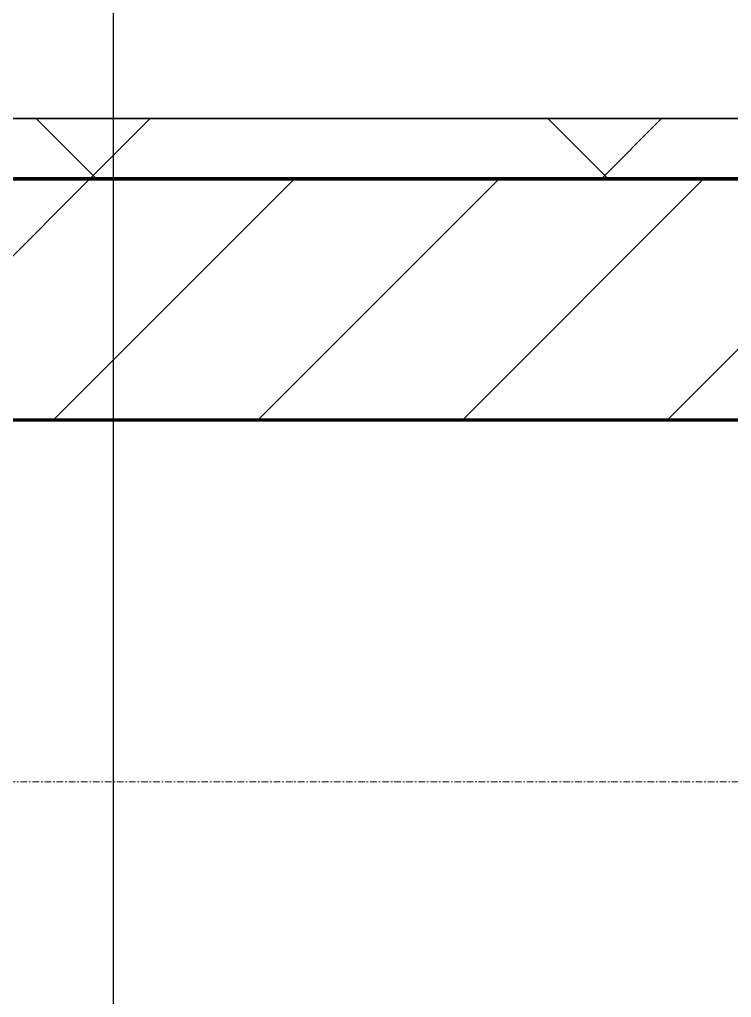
# Model space of a CAD drawing. Header units: millimetres. Extents: x -794334 to -714814, y -17806 to 22403.
# Drawn here: x -772646 to -772055, y -4500 to -3689 of the extents above; entities that cross this region are included whole.
import ezdxf
from ezdxf.xclip import XClip

# ---------------------------------------------------------------- set-up
doc = ezdxf.new("R2010")
doc.units = ezdxf.units.MM
doc.header["$XCLIPFRAME"] = 0
doc.linetypes.add('DPA_Grid _ Level 100', pattern=[10, 5.5, -1.6, 1.3, -1.6])
for name, color, linetype, lineweight in [('A-ANNO-NOTE', 3, 'Continuous', 25), ('A-GLAZ-CURT', 2, 'Continuous', 9), ('A-WALL', 5, 'Continuous', 35), ('A-WALL-FNSH', 2, 'Continuous', 35), ('A-WALL-PATT', 1, 'Continuous', 35), ('S-GRID', 251, 'Continuous', 9), ('WALL-E', 2, 'Continuous', 35)]:
    doc.layers.add(name, color=color, linetype=linetype, lineweight=lineweight)
doc.layers.add('A11_ALU.SOLID SHEET', color=2, linetype='Continuous')

# ---------------------------------------------------------------- blocks, each defined once
blk = doc.blocks.new('*U804')
at = {"layer": 'S-GRID', "linetype": 'DPA_Grid _ Level 100'}
blk.add_line((57942.91, -7900), (-14128.88, -7900), dxfattribs=at)
blk = doc.blocks.new('PPLS-PP19_Custom Tile Pattern - Custom Tile Pattern-V127-4252-01 ENLARGED CONCOURSE LEVEL - REFLECTED CEILING PLAN - SHEET 3')
at = {"layer": 'A-GLAZ-CURT'}
for p, q in [((-300, 0), (300, 0)), ((300, 0), (-300, 0)), ((230.06, 0), (300, 0)), ((-300, -50), (300, -50)), ((300, -50), (-300, -50))]:
    blk.add_line(p, q, dxfattribs=at)
for points, knots in [([(300, 0), (286.53, 0), (254.22, 0), (207.11, 0), (177.41, 0), (159.34, 0), (158.33, 0), (158.3, 0)], [-285.253232, -285.253232, -285.253232, -285.253232, -244.693688, -187.987675, -143.776725, -129.632772, -123.352749, -123.352749, -123.352749, -123.352749]), ([(247.1, 0), (246.76, 0), (245.04, 0), (238.34, 0), (226.56, 0), (221.1, 0), (200.27, 0), (182.99, 0), (174.27, 0), (169.67, 0), (168.99, 0)], [-9649.085549, -9649.085549, -9649.085549, -9649.085549, -9581.591397, -9406.094246, -9221.510254, -9016.44624, -8717.832359, -8253.978395, -8152.463617, -8069.855175, -8069.855175, -8069.855175, -8069.855175]), ([(171.51, 0), (176.48, 0), (193.23, 0), (201.73, 0), (208.81, 0), (213.9, 0), (241.96, 0), (266.73, 0), (281.71, 0), (291.71, 0), (296.52, 0), (297.86, 0), (298.09, 0)], [-7971.819559, -7971.819559, -7971.819559, -7971.819559, -7784.112253, -7606.717214, -7289.299508, -7042.621073, -6582.165592, -6068.460911, -5766.029927, -5566.724884, -5280.360606, -5199.253518, -5199.253518, -5199.253518, -5199.253518]), ([(300, 0), (288.22, 0), (262, 0), (230.43, 0), (219.94, 0), (219.02, 0)], [-12528.858583, -12528.858583, -12528.858583, -12528.858583, -11905.454923, -11162.864862, -10856.732305, -10856.732305, -10856.732305, -10856.732305]), ([(219.9, 0), (220.86, 0), (227.84, 0), (242.06, 0), (246.54, 0), (246.96, 0)], [-10670.940496, -10670.940496, -10670.940496, -10670.940496, -10511.382485, -9925.173265, -9834.877357, -9834.877357, -9834.877357, -9834.877357]), ([(284.76, 0), (284.76, 0), (285.09, 0), (287.47, 0), (293.59, 0), (297.76, 0), (300, 0)], [-4110.630118, -4110.630118, -4110.630118, -4110.630118, -4053.389046, -3959.664717, -3862.421465, -3746.95702, -3746.95702, -3746.95702, -3746.95702]), ([(297.38, 0), (295.84, 0), (291.62, 0), (285.38, 0), (284.87, 0)], [-4803.172655, -4803.172655, -4803.172655, -4803.172655, -4358.271401, -4143.037883, -4143.037883, -4143.037883, -4143.037883])]:
    blk.add_open_spline(points, degree=3, knots=knots, dxfattribs=at)
blk = doc.blocks.new('PPLS-PP19_Custom Tile Pattern - Custom Tile Pattern-V128-4252-01 ENLARGED CONCOURSE LEVEL - REFLECTED CEILING PLAN - SHEET 3')
at = {"layer": 'A-GLAZ-CURT'}
for p, q in [((-300, 0), (300, 0)), ((300, 0), (-300, 0)), ((-293.07, 0), (-284.41, 0)), ((-284.41, 0), (-293.07, 0)), ((-284.35, 0), (-275.75, 0)), ((-275.75, 0), (-284.35, 0)), ((-222.32, 0), (-216.49, 0)), ((-216.49, 0), (-222.32, 0)), ((-216.25, 0), (-205, 0)), ((-205, 0), (-216.25, 0)), ((195.99, 0), (213.31, 0)), ((213.31, 0), (195.99, 0)), ((-300, -50), (300, -50)), ((300, -50), (-300, -50))]:
    blk.add_line(p, q, dxfattribs=at)
at = {"layer": 'A-GLAZ-CURT', "flags": 128}
for points in [[(-300, 0), (-291.56, 0), (-284.35, 0)], [(-284.35, 0), (-291.73, 0), (-300, 0)], [(-216.47, 0), (-222.63, 0), (-229.72, 0), (-236.97, 0), (-244.39, 0), (-251.96, 0), (-259.67, 0), (-267.51, 0), (-275.48, 0), (-283.55, 0)], [(-283.3, 0), (-275.2, 0), (-267.26, 0), (-259.45, 0), (-251.77, 0), (-244.2, 0), (-236.74, 0), (-229.36, 0), (-222.06, 0), (-214.83, 0), (-207.71, 0), (-200.76, 0), (-194.02, 0), (-187.54, 0), (-181.38, 0), (-175.58, 0), (-170.25, 0), (-165.64, 0), (-162.01, 0), (-159.53, 0), (-157.46, 0), (-154.52, 0), (-149.42, 0)], [(-125.17, 0), (-128.55, 0), (-134.16, 0), (-140.03, 0), (-145.5, 0), (-150.63, 0), (-155.53, 0), (-160.27, 0), (-164.95, 0), (-169.65, 0), (-174.47, 0), (-179.49, 0), (-184.81, 0), (-190.44, 0), (-196.37, 0), (-202.58, 0), (-209.04, 0), (-215.73, 0)], [(-148.72, 0), (-141.84, 0), (-132.81, 0), (-126.08, 0)]]:
    blk.add_lwpolyline(points, dxfattribs=at)
at = {"layer": 'A-GLAZ-CURT'}
for points, knots in [([(-300, 0), (-284.65, 0), (-236.57, 0), (-174.61, 0), (-129.95, 0), (-110.8, 0), (-99.5, 0), (-91.46, 0)], [-5323.127839, -5323.127839, -5323.127839, -5323.127839, -4502.809032, -2700.551212, -1002.059161, -460.363443, 0, 0, 0, 0]), ([(-217.46, 0), (-223.86, 0), (-236, 0), (-255.22, 0), (-262.59, 0), (-264.9, 0), (-265.4, 0)], [-1195.397769, -1195.397769, -1195.397769, -1195.397769, -858.079193, -543.655514, -208.940337, 0, 0, 0, 0]), ([(-258.6, 0), (-257.91, 0), (-254.26, 0), (-241.25, 0), (-227.53, 0), (-218.86, 0), (-217.07, 0)], [-5722.54675, -5722.54675, -5722.54675, -5722.54675, -5657.471696, -5413.335975, -5017.494783, -4916.013316, -4916.013316, -4916.013316, -4916.013316]), ([(-149.6, 0), (-152.69, 0), (-162.6, 0), (-177.91, 0), (-199.46, 0), (-216.65, 0), (-231.26, 0), (-233.46, 0), (-234, 0)], [-2276.373206, -2276.373206, -2276.373206, -2276.373206, -2113.765672, -1763.376603, -1422.553702, -978.033455, -846.069444, -682.911962, -682.911962, -682.911962, -682.911962]), ([(-233.49, 0), (-233.44, 0), (-232.38, 0), (-230.74, 0), (-225.3, 0), (-223.63, 0)], [-455.274641, -455.274641, -455.274641, -455.274641, -440.605512, -119.536984, 0, 0, 0, 0]), ([(-223.63, 0), (-219.39, 0), (-206.17, 0), (-188.58, 0), (-169.02, 0), (-152.12, 0), (-136.84, 0), (-127.33, 0), (-124.19, 0), (-123.43, 0), (-123.28, 0)], [-5463.295695, -5463.295695, -5463.295695, -5463.295695, -5161.076232, -4739.070012, -4465.409639, -4149.119819, -3839.893365, -3647.167523, -3488.92562, -3439.852845, -3439.852845, -3439.852845, -3439.852845]), ([(-148.53, 0), (-149.18, 0), (-151.25, 0), (-158.72, 0), (-174.02, 0), (-185.59, 0), (-202.46, 0), (-212.91, 0), (-216.49, 0)], [-2632.327601, -2632.327601, -2632.327601, -2632.327601, -2477.344047, -2237.412286, -2029.680487, -1755.085331, -1400.429864, -1212.399245, -1212.399245, -1212.399245, -1212.399245]), ([(-216.48, 0), (-215.2, 0), (-210.92, 0), (-200.2, 0), (-185.8, 0), (-171.77, 0), (-158.7, 0), (-157.22, 0)], [-4904.939979, -4904.939979, -4904.939979, -4904.939979, -4832.723979, -4666.091899, -4349.945572, -4000.813434, -3840.635403, -3840.635403, -3840.635403, -3840.635403]), ([(-149.12, 0), (-168.56, 0), (-190.85, 0), (-215.54, 0), (-216.22, 0)], [-16733.021146, -16733.021146, -16733.021146, -16733.021146, -15131.813646, -15086.482777, -15086.482777, -15086.482777, -15086.482777]), ([(-118.78, 0), (-121.86, 0), (-126.28, 0), (-136.96, 0), (-147.46, 0), (-150.03, 0), (-150.57, 0)], [-5938.474035, -5938.474035, -5938.474035, -5938.474035, -5700.061948, -5508.838257, -5298.784692, -5196.16478, -5196.16478, -5196.16478, -5196.16478]), ([(-150.34, 0), (-150.07, 0), (-149.51, 0), (-148.9, 0), (-148.61, 0)], [-4948.728362, -4948.728362, -4948.728362, -4948.728362, -4883.323924, -4825.010153, -4825.010153, -4825.010153, -4825.010153]), ([(-26.75, 0), (-27.82, 0), (-36.18, 0), (-53.55, 0), (-78.2, 0), (-110.94, 0), (-130.36, 0), (-147.27, 0), (-148.82, 0)], [-8718.362214, -8718.362214, -8718.362214, -8718.362214, -8532.293389, -8073.216054, -7508.296369, -7004.680444, -6449.282163, -6287.126677, -6287.126677, -6287.126677, -6287.126677]), ([(-80.72, 0), (-81.41, 0), (-95.51, 0), (-118.1, 0), (-143.88, 0), (-148.6, 0)], [-19031.146852, -19031.146852, -19031.146852, -19031.146852, -18935.241197, -17136.203329, -16747.216231, -16747.216231, -16747.216231, -16747.216231]), ([(-148.6, 0), (-146.66, 0), (-141.77, 0), (-127.26, 0), (-107.3, 0), (-90.42, 0), (-75.26, 0), (-68.41, 0), (-65.12, 0), (-63.63, 0)], [-4824.638106, -4824.638106, -4824.638106, -4824.638106, -4440.880425, -4054.690705, -3793.097032, -3402.597032, -3144.956779, -3050.982048, -2969.237017, -2969.237017, -2969.237017, -2969.237017]), ([(-133.82, 0), (-135.51, 0), (-137.8, 0), (-145.95, 0), (-148.29, 0), (-148.57, 0)], [-2731.647847, -2731.647847, -2731.647847, -2731.647847, -2418.507304, -2308.929706, -2294.482025, -2294.482025, -2294.482025, -2294.482025]), ([(-137.88, 0), (-140.56, 0), (-145.87, 0), (-147.22, 0), (-148.24, 0)], [-3187.727384, -3187.727384, -3187.727384, -3187.727384, -2919.378265, -2656.439487, -2656.439487, -2656.439487, -2656.439487]), ([(-148.23, 0), (-146.94, 0), (-140.15, 0), (-137.28, 0), (-133.93, 0), (-128.78, 0), (-126.5, 0)], [-6162.058746, -6162.058746, -6162.058746, -6162.058746, -6017.569127, -5560.701257, -5364.112219, -5231.017328, -5231.017328, -5231.017328, -5231.017328]), ([(-148.14, 0), (-148.02, 0), (-145.93, 0), (-143.57, 0), (-138.62, 0)], [-3379.759155, -3379.759155, -3379.759155, -3379.759155, -3371.022232, -3227.460399, -3227.460399, -3227.460399, -3227.460399]), ([(-86.16, 0), (-91.37, 0), (-104.13, 0), (-122.65, 0), (-139.03, 0), (-146.11, 0), (-146.95, 0)], [-1681.3698, -1681.3698, -1681.3698, -1681.3698, -1374.161226, -945.742622, -741.901385, -489.130243, -489.130243, -489.130243, -489.130243]), ([(-146.69, 0), (-146.59, 0), (-145.49, 0), (-135.69, 0), (-128.29, 0), (-125.15, 0)], [-420.34245, -420.34245, -420.34245, -420.34245, -406.956646, -290.263673, 0, 0, 0, 0]), ([(-127.41, 0), (-131.63, 0), (-133.16, 0), (-134.09, 0), (-134.15, 0)], [-8540.990293, -8540.990293, -8540.990293, -8540.990293, -8266.114998, -8246.473386, -8246.473386, -8246.473386, -8246.473386]), ([(-134.15, 0), (-133.32, 0), (-130.31, 0), (-117.33, 0), (-95.07, 0), (-84.28, 0), (-80.71, 0)], [-7657.439573, -7657.439573, -7657.439573, -7657.439573, -7293.749979, -6839.55839, -6236.997189, -5902.29537, -5902.29537, -5902.29537, -5902.29537]), ([(-120.13, 0), (-120.14, 0), (-120.24, 0), (-121.3, 0), (-129.25, 0), (-133.82, 0)], [-2933.992132, -2933.992132, -2933.992132, -2933.992132, -2920.575025, -2840.280255, -2731.647847, -2731.647847, -2731.647847, -2731.647847]), ([(-113.43, 0), (-113.44, 0), (-113.96, 0), (-119.73, 0), (-125.43, 0), (-127.03, 0), (-127.41, 0)], [-328.499627, -328.499627, -328.499627, -328.499627, -282.672656, -98.539552, -24.539552, 0, 0, 0, 0]), ([(-126.5, 0), (-122.44, 0), (-108.71, 0), (-86.68, 0), (-63.44, 0), (-54.4, 0), (-48.53, 0), (-30.79, 0), (-18.03, 0), (8.61, 0), (15.02, 0), (22.91, 0), (31, 0), (39.04, 0), (48.29, 0), (52.83, 0), (53.95, 0)], [-5231.017328, -5231.017328, -5231.017328, -5231.017328, -4994.692869, -4542.524482, -4008.285538, -3689.699207, -3546.54457, -3315.260113, -2864.387349, -2439.246196, -2084.094819, -1956.422387, -1818.904206, -1645.594513, -1443.202566, -1370.028348, -1370.028348, -1370.028348, -1370.028348]), ([(-125.15, 0), (-124.93, 0), (-121.96, 0), (-113.01, 0), (-98.9, 0), (-89.21, 0), (-82.04, 0), (-80.73, 0)], [-3362.7396, -3362.7396, -3362.7396, -3362.7396, -3342.215224, -3074.362186, -2902.289527, -2605.247022, -2538.417862, -2538.417862, -2538.417862, -2538.417862]), ([(-122.08, 0), (-122.01, 0), (-121.69, 0), (-121.2, 0), (-120.88, 0)], [-3136.336417, -3136.336417, -3136.336417, -3136.336417, -3110.304437, -3035.164275, -3035.164275, -3035.164275, -3035.164275]), ([(-36.33, 0), (-36.43, 0), (-37.27, 0), (-45.02, 0), (-46.13, 0), (-60.59, 0), (-81.23, 0), (-99.51, 0), (-114.02, 0), (-117.28, 0), (-118.78, 0)], [-1855.773136, -1855.773136, -1855.773136, -1855.773136, -1810.870157, -1672.078046, -1405.135169, -1060.00838, -740.068933, -229.489605, -116.330425, 0, 0, 0, 0]), ([(-117.74, 0), (-117.19, 0), (-114.78, 0), (-113.43, 0), (-113.43, 0)], [-821.249067, -821.249067, -821.249067, -821.249067, -394.672656, -330.879064, -330.879064, -330.879064, -330.879064]), ([(-80.73, 0), (-81.72, 0), (-92.06, 0), (-107.61, 0), (-116.56, 0), (-117.56, 0)], [-2274.126721, -2274.126721, -2274.126721, -2274.126721, -2193.204658, -1433.981041, -985.49888, -985.49888, -985.49888, -985.49888]), ([(-115.82, 0), (-114.96, 0), (-110.41, 0), (-96.78, 0), (-71.33, 0), (-43.74, 0), (-21.28, 0), (-13.68, 0)], [-5724.064692, -5724.064692, -5724.064692, -5724.064692, -5430.283136, -5103.229623, -4799.173296, -4065.652676, -3653.658314, -3653.658314, -3653.658314, -3653.658314]), ([(-12.87, 0), (-17.8, 0), (-26.9, 0), (-40, 0), (-56.24, 0), (-75.59, 0), (-94, 0), (-112.01, 0), (-114.94, 0), (-115.63, 0)], [-2426.388819, -2426.388819, -2426.388819, -2426.388819, -2125.455881, -1792.521578, -1466.981642, -1208.454564, -789.402658, -501.969187, -243.577221, -243.577221, -243.577221, -243.577221]), ([(-91.46, 0), (-90.09, 0), (-86.6, 0), (-82.86, 0), (-80.72, 0)], [-19832.387487, -19832.387487, -19832.387487, -19832.387487, -19753.885894, -19643.709029, -19643.709029, -19643.709029, -19643.709029]), ([(-63.96, 0), (-64.13, 0), (-72.5, 0), (-80.63, 0), (-86.16, 0)], [-2171.769325, -2171.769325, -2171.769325, -2171.769325, -2007.031671, -1681.3698, -1681.3698, -1681.3698, -1681.3698]), ([(-80.8, 0), (-81.82, 0), (-82.86, 0), (-83.28, 0), (-83.28, 0)], [-1564.282257, -1564.282257, -1564.282257, -1564.282257, -1424.436217, -1393.971743, -1393.971743, -1393.971743, -1393.971743]), ([(-83.28, 0), (-83.28, 0), (-82.91, 0), (-76.14, 0), (-62.97, 0), (-48.14, 0), (-36.49, 0), (-33.57, 0), (-29.94, 0), (-28.57, 0)], [-1393.4169, -1393.4169, -1393.4169, -1393.4169, -1353.722004, -1274.333717, -1073.56893, -651.549973, -296.515819, -83.513472, 0, 0, 0, 0]), ([(-80.43, 0), (-78.54, 0), (-75.52, 0), (-72.73, 0), (-72.64, 0), (-72.64, 0)], [-19638.67709, -19638.67709, -19638.67709, -19638.67709, -19541.04734, -19478.625389, -19471.062469, -19471.062469, -19471.062469, -19471.062469]), ([(-80.33, 0), (-78.46, 0), (-70.84, 0), (-62.74, 0), (-60.36, 0), (-59.97, 0)], [-5890.338133, -5890.338133, -5890.338133, -5890.338133, -5713.340575, -5140.470607, -5006.787413, -5006.787413, -5006.787413, -5006.787413]), ([(-36.62, 0), (-36.62, 0), (-40.35, 0), (-44.32, 0), (-58.03, 0), (-73.11, 0), (-79.79, 0)], [-4069.478503, -4069.478503, -4069.478503, -4069.478503, -3858.647035, -3538.256648, -2842.901703, -2299.497386, -2299.497386, -2299.497386, -2299.497386]), ([(-29.03, 0), (-33.97, 0), (-43.74, 0), (-56.37, 0), (-71.66, 0), (-76.29, 0), (-79.49, 0), (-79.79, 0)], [-2680.714891, -2680.714891, -2680.714891, -2680.714891, -2413.671296, -2161.752162, -2006.592567, -1646.621388, -1608.428934, -1608.428934, -1608.428934, -1608.428934]), ([(-79.76, 0), (-75.83, 0), (-70.36, 0), (-65.93, 0), (-65.07, 0)], [-2522.0547, -2522.0547, -2522.0547, -2522.0547, -2322.099534, -2241.8264, -2241.8264, -2241.8264, -2241.8264]), ([(-66.39, 0), (-66.39, 0), (-63.63, 0), (-53.63, 0), (-34.42, 0), (-29.82, 0), (-29.19, 0)], [-2493.31794, -2493.31794, -2493.31794, -2493.31794, -2315.303971, -1809.437387, -963.711516, -666.19313, -666.19313, -666.19313, -666.19313]), ([(31.18, 0), (25.97, 0), (11.99, 0), (-16.92, 0), (-47.42, 0), (-65.77, 0), (-66.37, 0), (-66.38, 0)], [-4496.803627, -4496.803627, -4496.803627, -4496.803627, -4222.080604, -3745.412743, -2981.410125, -2542.574734, -2498.224237, -2498.224237, -2498.224237, -2498.224237]), ([(-63.63, 0), (-61.49, 0), (-57.39, 0), (-54.49, 0), (-45.2, 0), (-40.79, 0), (-40.46, 0), (-40.44, 0)], [-2969.237017, -2969.237017, -2969.237017, -2969.237017, -2851.217951, -2734.127174, -2474.780881, -2410.990208, -2350.645972, -2350.645972, -2350.645972, -2350.645972]), ([(-58.83, 0), (-58.37, 0), (-57.29, 0), (-54.23, 0), (-46.33, 0), (-42.62, 0), (-41.76, 0)], [-4859.52896, -4859.52896, -4859.52896, -4859.52896, -4680.891996, -4469.85053, -4321.566175, -4270.495146, -4270.495146, -4270.495146, -4270.495146]), ([(-51.83, 0), (-51.83, 0), (-51.78, 0), (-47.4, 0), (-46.01, 0), (-40.22, 0), (-36.78, 0)], [-632.814994, -632.814994, -632.814994, -632.814994, -627.965721, -508.377888, -260.442412, 0, 0, 0, 0]), ([(76.63, 0), (74.8, 0), (67.65, 0), (53.52, 0), (37, 0), (24.07, 0), (12.82, 0), (-2.9, 0), (-20.62, 0), (-32.81, 0), (-44.85, 0), (-51.43, 0), (-51.79, 0)], [-3095.572228, -3095.572228, -3095.572228, -3095.572228, -2950.589685, -2634.532728, -2313.748533, -2106.613311, -1925.670641, -1617.263037, -1290.787923, -1039.307308, -819.71621, -644.910881, -644.910881, -644.910881, -644.910881]), ([(-41.76, 0), (-39.9, 0), (-37.72, 0), (-36.92, 0), (-36.77, 0)], [-4270.495146, -4270.495146, -4270.495146, -4270.495146, -4161.040818, -4106.245333, -4106.245333, -4106.245333, -4106.245333]), ([(-36.78, 0), (-32.43, 0), (-24.48, 0), (-15.97, 0), (-12.85, 0)], [-6191.144455, -6191.144455, -6191.144455, -6191.144455, -5862.463379, -5679.047139, -5679.047139, -5679.047139, -5679.047139]), ([(-36.29, 0), (-36.29, 0), (-34.66, 0), (-28.88, 0), (-26.95, 0), (-26.54, 0)], [-9150.272121, -9150.272121, -9150.272121, -9150.272121, -9057.163041, -8919.836787, -8834.607043, -8834.607043, -8834.607043, -8834.607043]), ([(30.82, 0), (29.27, 0), (20.14, 0), (3.54, 0), (-16.58, 0), (-34.76, 0), (-36.04, 0)], [-10462.034656, -10462.034656, -10462.034656, -10462.034656, -10363.088938, -9884.23066, -9424.652049, -9182.880979, -9182.880979, -9182.880979, -9182.880979]), ([(-33.34, 0), (-33.34, 0), (-32.93, 0), (-31.16, 0), (-30.52, 0)], [-2415.024266, -2415.024266, -2415.024266, -2415.024266, -2357.633367, -2323.618664, -2323.618664, -2323.618664, -2323.618664]), ([(-12.85, 0), (-14.72, 0), (-22.08, 0), (-30.57, 0), (-31.82, 0), (-32, 0)], [-3093.689608, -3093.689608, -3093.689608, -3093.689608, -2994.501669, -2698.150104, -2614.070998, -2614.070998, -2614.070998, -2614.070998]), ([(-30.76, 0), (-30.73, 0), (-29.99, 0), (-23.47, 0), (-15.75, 0), (-15.19, 0)], [-54176.191683, -54176.191683, -54176.191683, -54176.191683, -54157.274271, -53749.15266, -53717.791567, -53717.791567, -53717.791567, -53717.791567]), ([(-30.52, 0), (-27.11, 0), (-17.83, 0), (5.99, 0), (22.06, 0), (37.44, 0), (45.51, 0), (51.77, 0), (54.09, 0)], [-2323.618664, -2323.618664, -2323.618664, -2323.618664, -2142.497158, -1716.209403, -1206.526904, -1089.329421, -901.315459, -774.539555, -774.539555, -774.539555, -774.539555]), ([(-13, 0), (-14.35, 0), (-17.68, 0), (-25.97, 0), (-29.52, 0), (-30.21, 0)], [-55207.591944, -55207.591944, -55207.591944, -55207.591944, -54789.006179, -54461.685999, -54290.791712, -54290.791712, -54290.791712, -54290.791712]), ([(-12.97, 0), (-14.27, 0), (-19.49, 0), (-24.92, 0), (-29.03, 0)], [-2978.572101, -2978.572101, -2978.572101, -2978.572101, -2903.012179, -2680.714891, -2680.714891, -2680.714891, -2680.714891]), ([(-28.98, 0), (-28.66, 0), (-27.39, 0), (-24.45, 0), (-22.56, 0)], [-166.548282, -166.548282, -166.548282, -166.548282, -102.06493, 0, 0, 0, 0]), ([(-28.57, 0), (-26.93, 0), (-20.72, 0), (-16.14, 0), (-12.86, 0)], [-5361.429781, -5361.429781, -5361.429781, -5361.429781, -5261.36855, -5070.537217, -5070.537217, -5070.537217, -5070.537217]), ([(-22.56, 0), (-20.27, 0), (-17.03, 0), (-11.36, 0), (-7.66, 0), (-6.6, 0), (-6.44, 0)], [-56468.192263, -56468.192263, -56468.192263, -56468.192263, -56344.022017, -56303.229861, -56166.290093, -56124.392176, -56124.392176, -56124.392176, -56124.392176]), ([(8.33, 0), (8.19, 0), (7.18, 0), (1.11, 0), (-7.61, 0), (-12.85, 0)], [-3574.286521, -3574.286521, -3574.286521, -3574.286521, -3526.962355, -3285.499107, -2980.919964, -2980.919964, -2980.919964, -2980.919964]), ([(-12.83, 0), (-11.94, 0), (-5.51, 0), (4.23, 0), (9.64, 0), (10.14, 0), (10.18, 0)], [-3638.313723, -3638.313723, -3638.313723, -3638.313723, -3589.737505, -3285.047089, -3066.359526, -3044.715262, -3044.715262, -3044.715262, -3044.715262]), ([(-12.76, 0), (-8.93, 0), (9.67, 0), (33.48, 0), (50.6, 0), (55.02, 0)], [-454.035567, -454.035567, -454.035567, -454.035567, -429.606584, -390.253598, -376.652324, -376.652324, -376.652324, -376.652324]), ([(-12.66, 0), (-6.97, 0), (12.49, 0), (43.36, 0), (70.92, 0), (82.12, 0), (83.66, 0)], [-5675.215751, -5675.215751, -5675.215751, -5675.215751, -5340.621928, -4573.028122, -4094.177415, -3869.465285, -3869.465285, -3869.465285, -3869.465285]), ([(55.02, 0), (54.73, 0), (50.2, 0), (39.61, 0), (24.74, 0), (4.72, 0), (-8.18, 0), (-12.6, 0)], [-4342.241937, -4342.241937, -4342.241937, -4342.241937, -4326.416877, -4098.545751, -3766.694881, -3333.063701, -3098.158219, -3098.158219, -3098.158219, -3098.158219]), ([(-12.5, 0), (-12.27, 0), (-7.43, 0), (2.08, 0), (13.15, 0), (21.24, 0), (24.62, 0), (24.72, 0), (24.72, 0)], [-5063.572571, -5063.572571, -5063.572571, -5063.572571, -5050.479954, -4785.90057, -4596.498881, -4445.288762, -4384.376941, -4376.041937, -4376.041937, -4376.041937, -4376.041937]), ([(9.32, 0), (9.08, 0), (7.65, 0), (2.57, 0), (-6.16, 0), (-11.04, 0), (-12.41, 0)], [-2922.926651, -2922.926651, -2922.926651, -2922.926651, -2882.788014, -2720.818881, -2518.50168, -2435.772209, -2435.772209, -2435.772209, -2435.772209]), ([(-6.54, 0), (-6.73, 0), (-7.2, 0), (-7.6, 0), (-7.79, 0)], [-56009.792147, -56009.792147, -56009.792147, -56009.792147, -55949.290093, -55895.192118, -55895.192118, -55895.192118, -55895.192118]), ([(-2.63, 0), (-2.47, 0), (-1.22, 0), (4.92, 0), (15.97, 0), (22.54, 0), (24.49, 0)], [-226.825321, -226.825321, -226.825321, -226.825321, -220.269177, -206.416616, -198.214427, -187.717507, -187.717507, -187.717507, -187.717507]), ([(103.09, 0), (101.08, 0), (86.31, 0), (63.34, 0), (35.84, 0), (12, 0), (3.08, 0), (-1.67, 0), (-2.25, 0)], [-375.435014, -375.435014, -375.435014, -375.435014, -369.147452, -330.153101, -307.516438, -285.83788, -246.234814, -234.646884, -234.646884, -234.646884, -234.646884]), ([(24.69, 0), (24.54, 0), (20.99, 0), (15.48, 0), (10.8, 0), (9.63, 0)], [-4368.572414, -4368.572414, -4368.572414, -4368.572414, -4306.476363, -4080.000647, -3772.857994, -3772.857994, -3772.857994, -3772.857994]), ([(18.16, 0), (19.15, 0), (24.25, 0), (25.66, 0), (26.12, 0)], [-5700.113719, -5700.113719, -5700.113719, -5700.113719, -5554.232259, -5302.431367, -5302.431367, -5302.431367, -5302.431367]), ([(55, 0), (54.29, 0), (49.9, 0), (43.81, 0), (29.53, 0), (20.67, 0), (18.85, 0), (18.16, 0)], [-6592.512639, -6592.512639, -6592.512639, -6592.512639, -6548.303034, -6314.283804, -6135.05769, -5972.647715, -5832.674503, -5832.674503, -5832.674503, -5832.674503]), ([(27.44, 0), (27.9, 0), (29.54, 0), (38.07, 0), (53.39, 0), (71.67, 0), (84.83, 0), (86.01, 0), (92.51, 0), (94.33, 0)], [-5037.309798, -5037.309798, -5037.309798, -5037.309798, -4887.603822, -4705.298446, -4353.683244, -3960.84581, -3759.045785, -3336.541051, -2783.776468, -2783.776468, -2783.776468, -2783.776468]), ([(27.89, 0), (29.09, 0), (33.4, 0), (44.19, 0), (51.79, 0), (53.94, 0)], [-147.777612, -147.777612, -147.777612, -147.777612, -135.792042, -118.513713, -111.831706, -111.831706, -111.831706, -111.831706]), ([(53.18, 0), (53.06, 0), (52.22, 0), (44.99, 0), (36.46, 0), (30.82, 0)], [-622.740158, -622.740158, -622.740158, -622.740158, -566.066452, -360.610861, 0, 0, 0, 0]), ([(136.44, 0), (121.66, 0), (86.93, 0), (51.16, 0), (31.18, 0)], [-106.750556, -106.750556, -106.750556, -106.750556, -59.610984, 0, 0, 0, 0]), ([(168.37, 0), (167.68, 0), (162.47, 0), (147.02, 0), (109.77, 0), (76.86, 0), (57.82, 0), (46.51, 0), (41.18, 0), (36.02, 0), (35.54, 0), (35.54, 0)], [-543.375029, -543.375029, -543.375029, -543.375029, -530.793311, -458.593899, -401.860199, -357.622665, -341.267687, -334.000314, -326.15566, -319.318397, -317.489778, -317.489778, -317.489778, -317.489778]), ([(36.29, 0), (37.77, 0), (48.82, 0), (64.79, 0), (95.42, 0), (114.71, 0), (122.3, 0)], [-314.598523, -314.598523, -314.598523, -314.598523, -305.899624, -287.17622, -249.500363, -196.520326, -196.520326, -196.520326, -196.520326]), ([(61.47, 0), (61.47, 0), (61.21, 0), (56.93, 0), (55.1, 0), (54.99, 0)], [-1113.311073, -1113.311073, -1113.311073, -1113.311073, -1096.402191, -891.204116, -875.739478, -875.739478, -875.739478, -875.739478]), ([(55.02, 0), (59.16, 0), (74.74, 0), (100.57, 0), (116.36, 0), (128.63, 0), (128.95, 0)], [-110.711411, -110.711411, -110.711411, -110.711411, -97.899267, -63.759246, -39.050993, -35.895543, -35.895543, -35.895543, -35.895543]), ([(55.08, 0), (55.14, 0), (59.79, 0), (64.47, 0), (72.74, 0), (75.22, 0), (76.03, 0), (76.21, 0)], [-756.394083, -756.394083, -756.394083, -756.394083, -753.071572, -495.328968, -421.953223, -334.951786, -290.452333, -290.452333, -290.452333, -290.452333]), ([(55.17, 0), (56.8, 0), (59.55, 0), (61.34, 0), (61.45, 0)], [-1342.587646, -1342.587646, -1342.587646, -1342.587646, -1228.752106, -1120.932285, -1120.932285, -1120.932285, -1120.932285]), ([(114.39, 0), (114.2, 0), (112.08, 0), (105.42, 0), (92.38, 0), (85.59, 0), (74.4, 0), (63.43, 0), (57.79, 0), (55.6, 0)], [-8148.58938, -8148.58938, -8148.58938, -8148.58938, -8105.191388, -7723.759874, -7531.75727, -7135.649961, -6924.452779, -6738.82075, -6604.646129, -6604.646129, -6604.646129, -6604.646129]), ([(55.8, 0), (65.42, 0), (93.33, 0), (120.63, 0), (138.28, 0), (138.53, 0)], [-375.858057, -375.858057, -375.858057, -375.858057, -346.313304, -291.370682, -290.5735, -290.5735, -290.5735, -290.5735]), ([(76.22, 0), (75.58, 0), (73.64, 0), (71.05, 0), (70.61, 0)], [-193.634889, -193.634889, -193.634889, -193.634889, -31.537676, 0, 0, 0, 0]), ([(94.4, 0), (94.4, 0), (94.64, 0), (99.11, 0), (108.97, 0), (120.79, 0), (139.94, 0), (163.31, 0), (185.23, 0), (193.62, 0), (194.69, 0), (194.79, 0)], [-2348.345796, -2348.345796, -2348.345796, -2348.345796, -2310.419338, -2233.599744, -2052.234781, -1843.028543, -1530.39897, -1095.004608, -529.74427, -295.064701, -265.121568, -265.121568, -265.121568, -265.121568]), ([(122.18, 0), (122, 0), (120.6, 0), (114.96, 0), (108.04, 0), (103.09, 0)], [-23.963937, -23.963937, -23.963937, -23.963937, -22.807238, -15.488593, 0, 0, 0, 0]), ([(122.8, 0), (122.13, 0), (118.04, 0), (114.23, 0), (111.98, 0), (105.66, 0), (105.23, 0), (105.23, 0)], [-9495.472077, -9495.472077, -9495.472077, -9495.472077, -9453.21225, -9220.200448, -9012.77275, -8966.157302, -8929.495943, -8929.495943, -8929.495943, -8929.495943]), ([(105.26, 0), (105.52, 0), (111.01, 0), (112.65, 0), (113.59, 0)], [-8920.561005, -8920.561005, -8920.561005, -8920.561005, -8814.835624, -8577.462505, -8577.462505, -8577.462505, -8577.462505]), ([(129.02, 0), (129.02, 0), (125.38, 0), (123.81, 0), (122.88, 0)], [-35.386604, -35.386604, -35.386604, -35.386604, -31.430235, -25.458507, -25.458507, -25.458507, -25.458507]), ([(122.94, 0), (122.97, 0), (128.92, 0), (132.42, 0), (134.6, 0)], [-195.019934, -195.019934, -195.019934, -195.019934, -194.761443, -152.241002, -152.241002, -152.241002, -152.241002]), ([(157.9, 0), (156.77, 0), (151.67, 0), (143.29, 0), (134.04, 0), (127.58, 0), (124.82, 0), (124.05, 0)], [-10292.955006, -10292.955006, -10292.955006, -10292.955006, -10098.273015, -9847.788484, -9677.714971, -9567.007022, -9520.983381, -9520.983381, -9520.983381, -9520.983381]), ([(128.58, 0), (128.8, 0), (130.16, 0), (139.26, 0), (152.67, 0), (161.24, 0), (162.19, 0), (162.75, 0)], [-633.326174, -633.326174, -633.326174, -633.326174, -627.736123, -618.981161, -602.094757, -592.980799, -581.414464, -581.414464, -581.414464, -581.414464]), ([(137.1, 0), (136, 0), (133.64, 0), (129.87, 0), (129.11, 0)], [-670.405967, -670.405967, -670.405967, -670.405967, -651.020627, -640.742133, -640.742133, -640.742133, -640.742133]), ([(193.8, 0), (193.33, 0), (190.11, 0), (183.13, 0), (171, 0), (161.95, 0), (161.28, 0), (158.35, 0), (157.85, 0), (157.77, 0)], [-11665.349007, -11665.349007, -11665.349007, -11665.349007, -11565.880756, -11105.624034, -10839.086983, -10768.332124, -10666.779182, -10580.760289, -10550.278881, -10550.278881, -10550.278881, -10550.278881]), ([(300, 0), (286.53, 0), (254.22, 0), (207.11, 0), (177.41, 0), (159.34, 0), (158.33, 0), (158.3, 0)], [-285.253232, -285.253232, -285.253232, -285.253232, -244.693688, -187.987675, -143.776725, -129.632772, -123.352749, -123.352749, -123.352749, -123.352749]), ([(159.07, 0), (159.13, 0), (160.84, 0), (165.21, 0), (174.15, 0), (185.98, 0), (208.82, 0), (219.42, 0), (230.06, 0)], [-115.643202, -115.643202, -115.643202, -115.643202, -114.681583, -87.660824, -65.295536, -41.623857, -24.459831, 0, 0, 0, 0]), ([(162.75, 0), (165.4, 0), (170.91, 0), (172.61, 0), (172.61, 0)], [-111.264224, -111.264224, -111.264224, -111.264224, -56.742688, -19.085662, -19.085662, -19.085662, -19.085662]), ([(247.1, 0), (246.76, 0), (245.04, 0), (238.34, 0), (226.56, 0), (221.1, 0), (200.27, 0), (182.99, 0), (174.27, 0), (169.67, 0), (168.99, 0)], [-9649.085549, -9649.085549, -9649.085549, -9649.085549, -9581.591397, -9406.094246, -9221.510254, -9016.44624, -8717.832359, -8253.978395, -8152.463617, -8069.855175, -8069.855175, -8069.855175, -8069.855175]), ([(215.22, 0), (214.62, 0), (210.55, 0), (203.98, 0), (187.54, 0), (175.3, 0), (169.49, 0)], [-203.825446, -203.825446, -203.825446, -203.825446, -198.527383, -184.406837, -162.427601, -142.916156, -142.916156, -142.916156, -142.916156]), ([(171.51, 0), (176.48, 0), (193.23, 0), (201.73, 0), (208.81, 0), (213.9, 0), (237.32, 0), (252.88, 0), (258.68, 0)], [-7971.819559, -7971.819559, -7971.819559, -7971.819559, -7784.112253, -7606.717214, -7289.299508, -7042.621073, -6582.165592, -6270.399704, -6270.399704, -6270.399704, -6270.399704]), ([(172.07, 0), (177.66, 0), (187.87, 0), (201.08, 0), (207.47, 0), (213.96, 0), (215.11, 0)], [-255.364076, -255.364076, -255.364076, -255.364076, -237.955587, -223.92608, -215.862851, -208.75215, -208.75215, -208.75215, -208.75215]), ([(257.56, 0), (245.83, 0), (229.23, 0), (219.94, 0), (219.02, 0)], [-11785.691348, -11785.691348, -11785.691348, -11785.691348, -11162.864862, -10856.732305, -10856.732305, -10856.732305, -10856.732305]), ([(219.9, 0), (220.86, 0), (227.84, 0), (242.06, 0), (246.54, 0), (246.96, 0)], [-10670.940496, -10670.940496, -10670.940496, -10670.940496, -10511.382485, -9925.173265, -9834.877357, -9834.877357, -9834.877357, -9834.877357])]:
    blk.add_open_spline(points, degree=3, knots=knots, dxfattribs=at)
for points in [[(-284.35, 0), (-289.47, 0), (-294.71, 0), (-300, 0)], [(-216.48, 0), (-236.81, 0), (-258.8, 0), (-283.68, 0)], [(-152.35, 0), (-151.53, 0), (-150.63, 0), (-149.65, 0)], [(-72.93, 0), (-74.89, 0), (-77.38, 0), (-80.14, 0)], [(-39.84, 0), (-39.08, 0), (-38.11, 0), (-37.36, 0)], [(-15.19, 0), (-14.73, 0), (-13.94, 0), (-12.88, 0)], [(24.49, 0), (25.23, 0), (25.72, 0), (26.04, 0)], [(54.9, 0), (53.99, 0), (53.69, 0), (53.56, 0)], [(70.61, 0), (66.58, 0), (61.23, 0), (55.83, 0)], [(80.35, 0), (79.57, 0), (78.27, 0), (76.63, 0)], [(84.06, 0), (83.48, 0), (82.41, 0), (81.72, 0)], [(168.74, 0), (168.74, 0), (169.81, 0), (171.51, 0)], [(195.11, 0), (194.91, 0), (194.44, 0), (193.8, 0)]]:
    blk.add_open_spline(points, degree=3, dxfattribs=at)
blk = doc.blocks.new('*U1029')
at = {"layer": 'A-GLAZ-CURT'}
for name, p in [('PPLS-PP19_Custom Tile Pattern - Custom Tile Pattern-V127-4252-01 ENLARGED CONCOURSE LEVEL - REFLECTED CEILING PLAN - SHEET 3', (6002.37, -7350)), ('PPLS-PP19_Custom Tile Pattern - Custom Tile Pattern-V128-4252-01 ENLARGED CONCOURSE LEVEL - REFLECTED CEILING PLAN - SHEET 3', (6602.37, -7350))]:
    blk.add_blockref(name, p, dxfattribs=at)
blk = doc.blocks.new('*U1630')
blk.add_lwpolyline([(22690, -750), (19166.45, -750), (19116.45, -700), (18966.44, -550), (-101025.39, -550), (-101025.39, -6704.96), (-96300, -6704.96), (-96300, -7350), (-94497.63, -7350), (17250, -7350), (17250, -6849.96), (18300, -6849.96), (22690, -6849.96)], close=True)

msp = doc.modelspace()

# ---------------------------------------------------------------- block references
at = {"layer": 'A11_ALU.SOLID SHEET'}
ref = msp.add_blockref('*U1630', (-744681.24, 3579.02), dxfattribs=at)
XClip(ref).set_block_clipping_path([(-45802.4668593339, -9620.0029952967), (23702.8690583039, 10334.9999958097)])

# ---------------------------------------------------------------- next in the draw order: hatches: boundary and pattern name
at = {"layer": 'A-WALL-PATT', "lineweight": 9}
h = msp.add_hatch(dxfattribs=at)
h.set_pattern_fill('FP_5', color=256, style=0, pattern_type=2)
h.set_pattern_definition([(45, (0, 0), (-212.13203, 212.13203), []), (135, (0, 0), (-212.13203, -212.13203), [])])
h.paths.add_polyline_path([(-727630.24, -3820.98), (-727382.37, -3820.98), (-727382.37, -3770.98), (-790483.7, -3770.98), (-790483.7, -3820.98), (-727766, -3820.98)])
h = msp.add_hatch(dxfattribs=at)
h.set_pattern_fill('FP_2', color=256, style=0, pattern_type=2)
h.set_pattern_definition([(45, (0, 0), (-84.852814, 84.852814), [])])
h.paths.add_polyline_path([(-727382.37, -4020.98), (-727382.37, -3820.98), (-790483.7, -3820.98), (-790483.7, -4020.98), (-727494.49, -4020.98)])

# ---------------------------------------------------------------- next in the draw order: linework, layer by layer
at = {"layer": 'A-ANNO-NOTE'}
msp.add_line((-772568.07, 3442.42), (-772568.07, -11249.33), dxfattribs=at)
at = {"layer": 'A-WALL', "color": 7, "lineweight": 70}
for p, q in [((-773180, -3820.98), (-770780, -3820.98)), ((-770780, -3820.98), (-773180, -3820.98)), ((-770780, -4020.98), (-773180, -4020.98))]:
    msp.add_line(p, q, dxfattribs=at)
at = {"layer": 'A-WALL-FNSH', "color": 250}
msp.add_line((-773180, -3770.98), (-770780, -3770.98), dxfattribs=at)
at = {"layer": 'WALL-E'}
for p, q in [((-727382.37, -4020.98), (-790483.7, -4020.98)), ((-790483.7, -4020.98), (-727382.37, -4020.98))]:
    msp.add_line(p, q, dxfattribs=at)

# ---------------------------------------------------------------- next in the draw order: block references
for name in ['*U804', '*U1029']:
    msp.add_blockref(name, (-778882.37, 3579.02))

doc.saveas('drawing.dxf')
